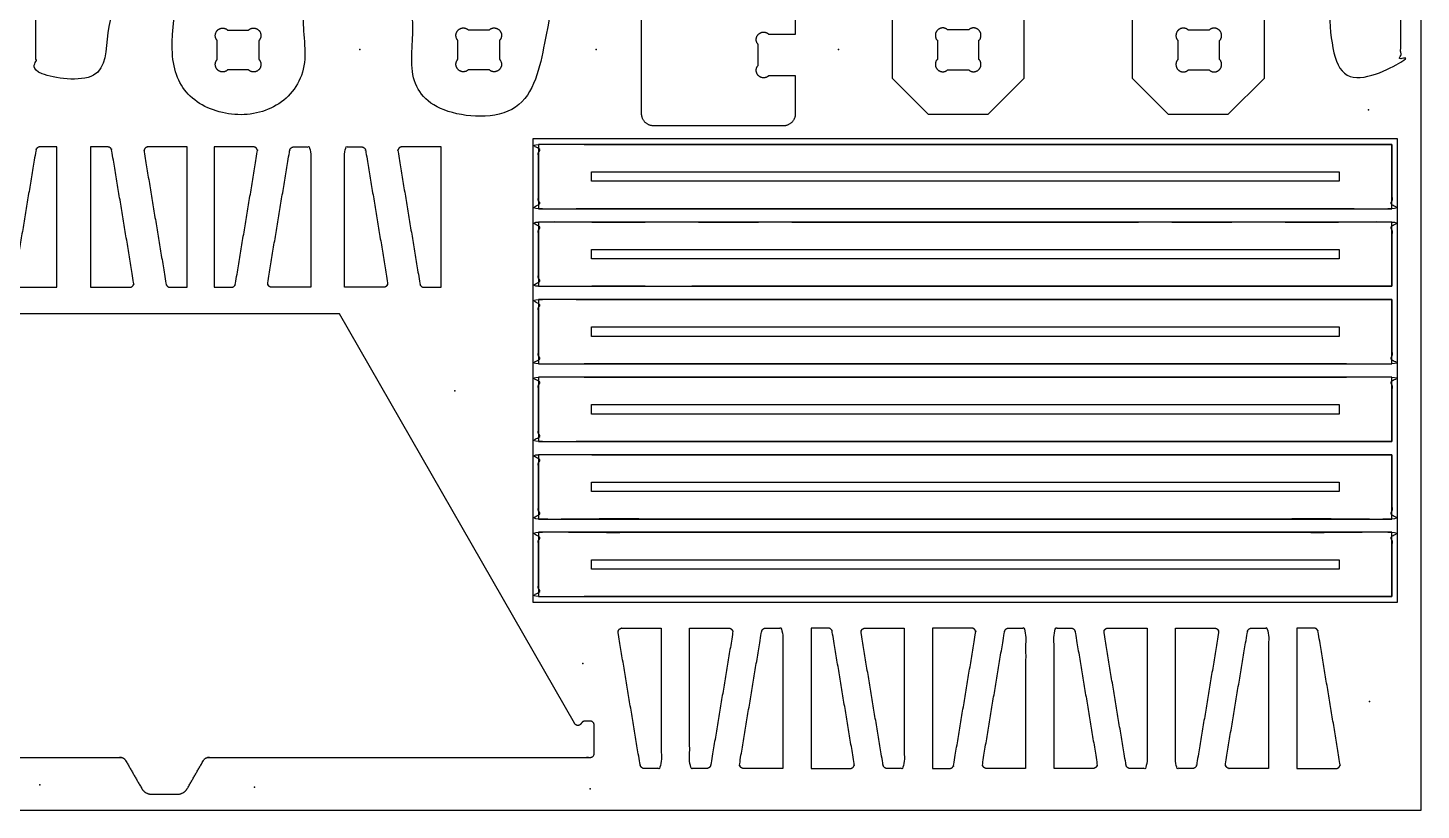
# Model space of a CAD drawing. Header units: millimetres. Extents: x 0 to 2438, y 0 to 1220.
# Drawn here: x 1701 to 2438, y 0 to 413 of the extents above; entities that cross this region are included whole.
import ezdxf

# ---------------------------------------------------------------- set-up
doc = ezdxf.new("R2010")
doc.units = ezdxf.units.MM
doc.header["$MEASUREMENT"] = 0
for name, color, linetype, true_color in [('Board Fixings', 6, 'Continuous', 0xff00ff), ('Pockets 5mm', 4, 'Continuous', 0x00ffff), ('Profile - inside', 30, 'Continuous', 0xff7f00), ('Profile - outside', 18, 'Continuous', 0x000000), ('Stock Perimeter', 1, 'Continuous', 0xff0007)]:
    doc.layers.add(name, color=color, linetype=linetype, true_color=true_color)

msp = doc.modelspace()

# ---------------------------------------------------------------- linework, layer by layer
at = {"layer": 'Board Fixings'}
for p in [(1876.85, 402.05), (2001.85, 402.05), (2129.85, 402.05), (2410.1, 370.16), (1927.03, 221.7), (1994.66, 77.45), (2410.71, 57.46), (1707.58, 13.42), (1821.11, 12.22), (1998.62, 11.22)]:
    msp.add_point(p, dxfattribs=at)
at = {"layer": 'Pockets 5mm'}
for p, q in [((2425.58, 354.88), (1968.32, 354.88)), ((1968.32, 354.88), (1968.32, 109.88)), ((2425.58, 109.88), (2425.58, 354.88)), ((1999.24, 332.38), (1999.24, 337.38)), ((1999.24, 337.38), (2394.64, 337.38)), ((2394.64, 332.38), (1999.24, 332.38)), ((2394.64, 337.38), (2394.64, 332.38)), ((1999.24, 291.38), (1999.24, 296.38)), ((1999.24, 296.38), (2394.64, 296.38)), ((2394.64, 296.38), (2394.64, 291.38)), ((2394.64, 291.38), (1999.24, 291.38)), ((1999.24, 250.38), (1999.24, 255.38)), ((1999.24, 255.38), (2394.64, 255.38)), ((2394.64, 255.38), (2394.64, 250.38)), ((2394.64, 250.38), (1999.24, 250.38)), ((1999.24, 209.38), (1999.24, 214.38)), ((1999.24, 214.38), (2394.64, 214.38)), ((2394.64, 214.38), (2394.64, 209.38)), ((2394.64, 209.38), (1999.24, 209.38)), ((1999.24, 168.38), (1999.24, 173.38)), ((1999.24, 173.38), (2394.64, 173.38)), ((2394.64, 173.38), (2394.64, 168.38)), ((2394.64, 168.38), (1999.24, 168.38)), ((1999.24, 127.38), (1999.24, 132.38)), ((1999.24, 132.38), (2394.64, 132.38)), ((2394.64, 127.38), (1999.24, 127.38)), ((2394.64, 132.38), (2394.64, 127.38)), ((1968.32, 109.88), (2425.58, 109.88))]:
    msp.add_line(p, q, dxfattribs=at)
at = {"layer": 'Profile - inside'}
for p, q in [((1801.45, 396.74), (1801.45, 406.83)), ((1806.9, 412.29), (1817.99, 412.29)), ((1823.45, 406.83), (1823.45, 396.74)), ((1928.68, 396.83), (1928.68, 406.93)), ((1934.14, 412.38), (1945.23, 412.38)), ((1950.68, 406.93), (1950.68, 396.83)), ((2182.19, 406.93), (2182.19, 396.83)), ((2198.74, 412.38), (2187.65, 412.38)), ((2204.19, 396.83), (2204.19, 406.93)), ((2309.42, 406.83), (2309.42, 396.74)), ((2325.97, 412.29), (2314.88, 412.29)), ((2331.42, 396.74), (2331.42, 406.83)), ((1817.99, 391.29), (1806.9, 391.29)), ((1945.23, 391.38), (1934.14, 391.38)), ((2187.65, 391.38), (2198.74, 391.38)), ((2314.88, 391.29), (2325.97, 391.29))]:
    msp.add_line(p, q, dxfattribs=at)
for points, weights, knots in [([(1801.45, 406.83), (1801.16, 407.03), (1800.9, 407.47), (1798.94, 410.87), (1802.34, 412.84), (1804.95, 414.34), (1806.9, 412.29)], [1.00121293647, 1.03761116735, 1.09354591673, 0.773253733263, 1.09354591673, 0.83012511977, 0.999999999999], [321.695706, 321.695706, 321.695706, 321.92928, 321.92928, 323.257421, 323.257421, 324.35103, 324.35103, 324.35103]), ([(1817.99, 412.29), (1819.95, 414.34), (1822.56, 412.84), (1825.96, 410.87), (1823.99, 407.47), (1823.74, 407.03), (1823.45, 406.83)], [0.999999999999, 0.83012511977, 1.09354591673, 0.773253733263, 1.09354591673, 1.03761116735, 1.00121293647], [335.440352, 335.440352, 335.440352, 336.533961, 336.533961, 337.862102, 337.862102, 338.095676, 338.095676, 338.095676]), ([(1928.68, 406.93), (1928.39, 407.12), (1928.14, 407.56), (1926.17, 410.97), (1929.58, 412.93), (1932.18, 414.43), (1934.14, 412.38)], [1.00121293647, 1.03761116735, 1.09354591673, 0.773253733263, 1.09354591673, 0.83012511977, 0.999999999999], [321.695706, 321.695706, 321.695706, 321.92928, 321.92928, 323.257421, 323.257421, 324.35103, 324.35103, 324.35103]), ([(1945.23, 412.38), (1947.18, 414.43), (1949.79, 412.93), (1953.19, 410.97), (1951.23, 407.56), (1950.97, 407.12), (1950.68, 406.93)], [0.999999999999, 0.83012511977, 1.09354591673, 0.773253733263, 1.09354591673, 1.03761116735, 1.00121293647], [335.440352, 335.440352, 335.440352, 336.533961, 336.533961, 337.862102, 337.862102, 338.095676, 338.095676, 338.095676]), ([(2187.65, 412.38), (2185.69, 414.43), (2183.09, 412.93), (2179.68, 410.97), (2181.65, 407.56), (2181.9, 407.12), (2182.19, 406.93)], [0.999999999999, 0.83012511977, 1.09354591673, 0.773253733263, 1.09354591673, 1.03761116735, 1.00121293647], [335.440352, 335.440352, 335.440352, 336.533961, 336.533961, 337.862102, 337.862102, 338.095676, 338.095676, 338.095676]), ([(2204.19, 406.93), (2204.48, 407.12), (2204.74, 407.56), (2206.7, 410.97), (2203.3, 412.93), (2200.69, 414.43), (2198.74, 412.38)], [1.00121293647, 1.03761116735, 1.09354591673, 0.773253733263, 1.09354591673, 0.83012511977, 0.999999999999], [321.695706, 321.695706, 321.695706, 321.92928, 321.92928, 323.257421, 323.257421, 324.35103, 324.35103, 324.35103]), ([(2314.88, 412.29), (2312.93, 414.34), (2310.32, 412.84), (2306.92, 410.87), (2308.88, 407.47), (2309.13, 407.03), (2309.42, 406.83)], [0.999999999999, 0.83012511977, 1.09354591673, 0.773253733263, 1.09354591673, 1.03761116735, 1.00121293647], [335.440352, 335.440352, 335.440352, 336.533961, 336.533961, 337.862102, 337.862102, 338.095676, 338.095676, 338.095676]), ([(2331.42, 406.83), (2331.71, 407.03), (2331.97, 407.47), (2333.93, 410.87), (2330.53, 412.84), (2327.92, 414.34), (2325.97, 412.29)], [1.00121293647, 1.03761116735, 1.09354591673, 0.773253733263, 1.09354591673, 0.83012511977, 0.999999999999], [321.695706, 321.695706, 321.695706, 321.92928, 321.92928, 323.257421, 323.257421, 324.35103, 324.35103, 324.35103]), ([(1806.9, 391.29), (1804.95, 389.23), (1802.34, 390.74), (1798.94, 392.7), (1800.9, 396.1), (1801.16, 396.55), (1801.45, 396.74)], [1, 0.830125119771, 1.09354591674, 0.773253733264, 1.09354591674, 1.03761116735, 1.00121293647], [361.939567, 361.939567, 361.939567, 363.033176, 363.033176, 364.361317, 364.361317, 364.594891, 364.594891, 364.594891]), ([(1823.45, 396.74), (1823.74, 396.55), (1823.99, 396.1), (1825.96, 392.7), (1822.56, 390.74), (1819.95, 389.23), (1817.99, 391.29)], [1.00121293647, 1.03761116735, 1.09354591674, 0.773253733264, 1.09354591674, 0.830127826698, 0.999996508757], [348.195054, 348.195054, 348.195054, 348.428628, 348.428628, 349.756776, 349.756776, 350.850377, 350.850377, 350.850377]), ([(1934.14, 391.38), (1932.18, 389.32), (1929.58, 390.83), (1926.17, 392.79), (1928.14, 396.2), (1928.39, 396.64), (1928.68, 396.83)], [1, 0.830125119771, 1.09354591674, 0.773253733264, 1.09354591674, 1.03761116735, 1.00121293647], [361.939567, 361.939567, 361.939567, 363.033176, 363.033176, 364.361317, 364.361317, 364.594891, 364.594891, 364.594891]), ([(1950.68, 396.83), (1950.97, 396.64), (1951.23, 396.2), (1953.19, 392.79), (1949.79, 390.83), (1947.18, 389.32), (1945.23, 391.38)], [1.00121293647, 1.03761116735, 1.09354591674, 0.773253733264, 1.09354591674, 0.830127826698, 0.999996508757], [348.195054, 348.195054, 348.195054, 348.428628, 348.428628, 349.756776, 349.756776, 350.850377, 350.850377, 350.850377]), ([(2182.19, 396.83), (2181.9, 396.64), (2181.65, 396.2), (2179.68, 392.79), (2183.09, 390.83), (2185.69, 389.32), (2187.65, 391.38)], [1.00121293647, 1.03761116735, 1.09354591674, 0.773253733264, 1.09354591674, 0.830127826698, 0.999996508757], [348.195054, 348.195054, 348.195054, 348.428628, 348.428628, 349.756776, 349.756776, 350.850377, 350.850377, 350.850377]), ([(2198.74, 391.38), (2200.69, 389.32), (2203.3, 390.83), (2206.7, 392.79), (2204.74, 396.2), (2204.48, 396.64), (2204.19, 396.83)], [1, 0.830125119771, 1.09354591674, 0.773253733264, 1.09354591674, 1.03761116735, 1.00121293647], [361.939567, 361.939567, 361.939567, 363.033176, 363.033176, 364.361317, 364.361317, 364.594891, 364.594891, 364.594891]), ([(2309.42, 396.74), (2309.13, 396.55), (2308.88, 396.1), (2306.92, 392.7), (2310.32, 390.74), (2312.93, 389.23), (2314.88, 391.29)], [1.00121293647, 1.03761116735, 1.09354591674, 0.773253733264, 1.09354591674, 0.830127826698, 0.999996508757], [348.195054, 348.195054, 348.195054, 348.428628, 348.428628, 349.756776, 349.756776, 350.850377, 350.850377, 350.850377]), ([(2325.97, 391.29), (2327.92, 389.23), (2330.53, 390.74), (2333.93, 392.7), (2331.97, 396.1), (2331.71, 396.55), (2331.42, 396.74)], [1, 0.830125119771, 1.09354591674, 0.773253733264, 1.09354591674, 1.03761116735, 1.00121293647], [361.939567, 361.939567, 361.939567, 363.033176, 363.033176, 364.361317, 364.361317, 364.594891, 364.594891, 364.594891])]:
    msp.add_rational_spline(points, weights, degree=2, knots=knots, dxfattribs=at)
at = {"layer": 'Profile - outside'}
for p, q in [((2025.63, 1205.55), (2025.63, 368.03)), ((2107.22, 410.18), (2107.21, 1163.41)), ((2158.25, 426.53), (2158.25, 386.93)), ((2228.1, 386.93), (2228.1, 426.53)), ((2285.25, 426.53), (2285.25, 386.93)), ((2355.1, 386.93), (2355.1, 426.53)), ((2092.94, 410.18), (2107.22, 410.18)), ((2087.49, 393.7), (2087.49, 404.73)), ((2107.25, 388.18), (2092.94, 388.18)), ((2107.25, 368.03), (2107.25, 388.18)), ((2158.25, 386.93), (2177.3, 367.88)), ((2209.05, 367.88), (2228.1, 386.93)), ((2285.25, 386.93), (2304.3, 367.88)), ((2336.05, 367.88), (2355.1, 386.93)), ((2031.98, 361.88), (2100.88, 361.87)), ((2177.3, 367.88), (2209.05, 367.88)), ((2304.3, 367.88), (2336.05, 367.88)), ((1716.65, 276.36), (1716.65, 350.56)), ((1734.46, 350.56), (1734.46, 276.36)), ((1785.51, 276.36), (1785.51, 350.56)), ((1799.85, 350.56), (1799.85, 276.36)), ((1919.75, 276.36), (1919.75, 350.56)), ((2422.58, 351.88), (1971.32, 351.88)), ((1971.32, 351.88), (1971.32, 317.88)), ((2422.58, 317.88), (2422.58, 351.88)), ((1971.32, 317.88), (2422.58, 317.88)), ((2422.58, 310.88), (1971.32, 310.88)), ((1971.32, 310.88), (1971.32, 276.88)), ((2422.58, 276.88), (2422.58, 310.88)), ((1971.32, 276.88), (2422.58, 276.88)), ((2422.58, 269.88), (1971.32, 269.88)), ((1971.32, 269.88), (1971.32, 235.88)), ((2422.58, 235.88), (2422.58, 269.88)), ((1866.04, 262.31), (1680.75, 262.31)), ((1990.35, 45.9), (1866.04, 262.31)), ((1971.32, 235.88), (2422.58, 235.88)), ((2422.58, 228.88), (1971.32, 228.88)), ((1971.32, 228.88), (1971.32, 194.88)), ((2422.58, 194.88), (2422.58, 228.88)), ((1971.32, 194.88), (2422.58, 194.88)), ((2422.58, 187.88), (1971.32, 187.88)), ((1971.32, 187.88), (1971.32, 153.88)), ((2422.58, 153.88), (2422.58, 187.88)), ((1971.32, 153.88), (2422.58, 153.88)), ((2422.58, 146.88), (1971.32, 146.88)), ((1971.32, 146.88), (1971.32, 112.88)), ((2422.58, 112.88), (2422.58, 146.88)), ((1971.32, 112.88), (2422.58, 112.88)), ((2115.42, 96.22), (2115.42, 22.02)), ((2179.65, 96.22), (2179.65, 22.02)), ((2372.33, 96.22), (2372.33, 22.02))]:
    msp.add_line(p, q, dxfattribs=at)
for points, weights, knots in [([(1711.81, 1185.24), (1705.46, 1185.24), (1705.46, 1178.89), (1705.49, 786.86), (1705.52, 394.84), (1705.52, 388.49), (1711.87, 388.49), (1724.57, 388.49), (1737.27, 388.49), (1743.62, 388.5), (1743.62, 394.85), (1743.62, 410.67), (1743.62, 426.5), (1742.62, 427.51), (1742.62, 428.93), (1742.62, 432.36), (1746.05, 432.36), (1747.47, 432.36), (1748.47, 431.35), (1760.62, 431.36), (1772.77, 431.36), (1773.78, 432.36), (1775.2, 432.36), (1778.62, 432.36), (1778.63, 428.93), (1778.63, 427.51), (1777.62, 426.51), (1777.62, 406.71), (1777.62, 386.91), (1787.15, 377.38), (1796.68, 367.86), (1812.55, 367.86), (1828.43, 367.86), (1837.95, 377.39), (1847.47, 386.91), (1847.47, 406.71), (1847.47, 426.51), (1846.47, 427.52), (1846.47, 428.94), (1846.47, 432.37), (1849.9, 432.37), (1851.32, 432.37), (1852.32, 431.36), (1854.66, 431.36), (1857, 431.36), (1876.05, 431.36), (1895.1, 431.37), (1897.43, 431.37), (1899.77, 431.37), (1900.78, 432.37), (1902.2, 432.37), (1905.62, 432.37), (1905.63, 428.94), (1905.63, 427.52), (1904.62, 426.52), (1904.62, 406.72), (1904.62, 386.92), (1914.15, 377.39), (1923.68, 367.87), (1939.55, 367.87), (1955.43, 367.87), (1964.95, 377.4), (1974.47, 386.92), (1974.47, 406.72), (1974.47, 426.52), (1973.47, 427.53), (1973.47, 428.95), (1973.47, 432.38), (1976.9, 432.38), (1978.32, 432.38), (1979.32, 431.37), (1995.87, 431.37), (2012.42, 431.38), (2018.42, 431.38), (2018.42, 437.38), (2018.39, 786.89), (2018.36, 1136.4), (2018.36, 1142.4), (2012.36, 1142.4), (1984.24, 1142.4), (1956.11, 1142.4), (1955.11, 1141.39), (1953.69, 1141.39), (1950.26, 1141.39), (1950.26, 1144.82), (1950.26, 1146.24), (1951.26, 1147.25), (1951.26, 1167.05), (1951.26, 1186.85), (1941.73, 1196.37), (1932.21, 1205.9), (1916.33, 1205.9), (1900.46, 1205.89), (1890.93, 1196.37), (1881.41, 1186.84), (1881.41, 1167.04), (1881.41, 1147.24), (1882.42, 1146.24), (1882.42, 1144.82), (1882.42, 1141.39), (1878.99, 1141.39), (1877.57, 1141.39), (1876.56, 1142.39), (1864.41, 1142.39), (1852.26, 1142.39), (1851.26, 1141.39), (1849.84, 1141.39), (1846.41, 1141.39), (1846.41, 1144.81), (1846.41, 1146.24), (1847.41, 1147.24), (1847.41, 1167.04), (1847.41, 1186.84), (1837.88, 1196.36), (1828.36, 1205.89), (1812.48, 1205.89), (1796.61, 1205.89), (1787.08, 1196.36), (1777.56, 1186.83), (1777.56, 1167.03), (1777.56, 1147.23), (1778.57, 1146.23), (1778.57, 1144.81), (1778.57, 1141.38), (1775.14, 1141.38), (1773.72, 1141.38), (1772.71, 1142.38), (1760.56, 1142.38), (1748.41, 1142.38), (1747.41, 1141.38), (1745.99, 1141.38), (1742.56, 1141.38), (1742.56, 1144.81), (1742.56, 1146.23), (1743.56, 1147.23), (1743.56, 1163.06), (1743.56, 1178.89), (1743.56, 1185.24), (1737.21, 1185.24), (1724.51, 1185.24), (1711.81, 1185.24)], [0.999999720673, 0.707107159265, 0.999999999997, 0.999999999997, 0.999999999997, 0.707107327853, 0.999999860335, 0.999999860335, 0.999999860335, 0.707107298927, 0.999999581009, 0.999999581009, 0.999999581009, 0.999999631459, 1.17157238438, 0.828426777643, 1.17157238438, 0.999999615893, 0.999999581009, 0.999999581009, 0.999999581009, 0.999999951192, 1.17157238437, 0.828426777642, 1.17157238437, 0.999999721794, 0.999999581009, 0.999999581009, 0.999999581009, 0.999999581009, 0.999999581009, 0.999999581009, 0.999999581009, 0.999999581009, 0.999999581009, 0.999999581009, 0.999999581009, 0.999999590552, 1.17157238437, 0.828426777642, 1.17157238437, 0.999999697705, 0.999999581009, 0.999999581009, 0.999999581009, 0.999999581009, 0.999999581009, 0.999999581009, 0.999999581009, 0.999999668843, 1.17157238437, 0.828426777642, 1.17157238437, 0.999999721795, 0.999999581009, 0.999999581009, 0.999999581009, 0.999999581009, 0.999999581009, 0.999999581009, 0.999999581009, 0.999999581009, 0.999999581009, 0.999999581009, 0.999999581009, 0.999999713271, 1.17157238437, 0.828426777642, 1.17157238437, 1.00000171796, 0.999999581035, 0.999999581035, 0.999999581035, 0.70710673335, 0.999999581035, 0.999999581035, 0.999999581035, 0.70710673335, 0.999999581035, 0.999999581035, 0.999999581035, 1.00000171796, 1.17157238437, 0.828426777642, 1.17157238437, 0.999999672365, 0.999999581009, 0.999999581009, 0.999999581009, 0.999999581009, 0.999999581009, 0.999999581009, 0.999999581009, 0.999999581009, 0.999999581009, 0.999999581009, 0.999999581009, 0.999999680888, 1.17157238437, 0.828426777642, 1.17157238437, 0.999999668843, 0.999999581009, 0.999999581009, 0.999999581009, 0.999999697704, 1.17157238437, 0.828426777642, 1.17157238437, 0.999999590552, 0.999999581009, 0.999999581009, 0.999999581009, 0.999999581009, 0.999999581009, 0.999999581009, 0.999999581009, 0.999999581009, 0.999999581009, 0.999999581009, 0.999999581009, 0.999999762699, 1.17157238437, 0.828426777642, 1.17157238437, 0.99999995119, 0.999999581009, 0.999999581009, 0.999999581009, 0.999999615893, 1.17157238438, 0.828426777643, 1.17157238438, 0.999999590552, 0.999999581009, 0.999999581009, 0.999999581009, 0.707107130339, 0.999999720671, 0.999999720671, 0.999999720671], [5041.67467, 5041.67467, 5041.67467, 5042.067369, 5042.067369, 5826.111916, 5826.111916, 5826.504615, 5826.504615, 5827.504615, 5827.504615, 5827.897315, 5827.897315, 5829.143738, 5829.143738, 5829.249766, 5829.249766, 5829.461824, 5829.461824, 5829.567853, 5829.567853, 5853.869176, 5853.869176, 5853.975205, 5853.975205, 5854.187263, 5854.187263, 5854.293291, 5854.293291, 5855.852373, 5855.852373, 5856.913033, 5856.913033, 5858.163033, 5858.163033, 5859.223694, 5859.223694, 5860.782775, 5860.782775, 5860.888804, 5860.888804, 5861.100861, 5861.100861, 5861.20689, 5861.20689, 5861.390971, 5861.390971, 5862.890972, 5862.890972, 5863.075053, 5863.075053, 5863.181082, 5863.181082, 5863.393139, 5863.393139, 5863.499168, 5863.499168, 5865.058249, 5865.058249, 5866.11891, 5866.11891, 5867.36891, 5867.36891, 5868.42957, 5868.42957, 5869.988651, 5869.988651, 5870.09468, 5870.09468, 5870.306739, 5870.306739, 5870.412767, 5870.412767, 5903.513377, 5903.513377, 5912.938151, 5912.938151, 6611.965789, 6611.965789, 6621.390563, 6621.390563, 6677.641167, 6677.641167, 6677.747195, 6677.747195, 6677.959253, 6677.959253, 6678.065282, 6678.065282, 6679.624363, 6679.624363, 6680.685024, 6680.685024, 6681.935024, 6681.935024, 6682.995684, 6682.995684, 6684.554766, 6684.554766, 6684.660794, 6684.660794, 6684.872852, 6684.872852, 6684.978881, 6684.978881, 6709.280204, 6709.280204, 6709.386233, 6709.386233, 6709.598291, 6709.598291, 6709.704319, 6709.704319, 6711.263401, 6711.263401, 6712.324061, 6712.324061, 6713.574061, 6713.574061, 6714.634722, 6714.634722, 6716.193803, 6716.193803, 6716.299832, 6716.299832, 6716.511889, 6716.511889, 6716.617918, 6716.617918, 6740.919242, 6740.919242, 6741.02527, 6741.02527, 6741.237328, 6741.237328, 6741.343357, 6741.343357, 6742.58978, 6742.58978, 6742.982479, 6742.982479, 6743.982479, 6743.982479, 6743.982479]), ([(2389.1, 426.53), (2389.1, 410.7), (2389.1, 394.87), (2389.1, 388.52), (2395.45, 388.52), (2408.15, 388.52), (2420.85, 388.52), (2427.2, 388.52), (2427.2, 394.87), (2427.2, 786.89), (2427.2, 1178.92), (2427.2, 1185.27), (2420.85, 1185.27)], [0.999999581009, 0.999999581009, 0.999999581009, 0.707107298927, 0.999999860335, 0.999999860335, 0.999999860335, 0.707107327853, 0.999999999997, 0.999999999997, 0.999999999997, 0.707107159265, 0.999999720673], [-5829.143738, -5829.143738, -5829.143738, -5827.897315, -5827.897315, -5827.504615, -5827.504615, -5826.504615, -5826.504615, -5826.111916, -5826.111916, -5042.067369, -5042.067369, -5041.67467, -5041.67467, -5041.67467]), ([(2087.49, 404.73), (2085.43, 406.69), (2086.94, 409.3), (2088.9, 412.7), (2092.31, 410.73), (2092.75, 410.48), (2092.94, 410.18)], [0.91480932055, 0.75881710816, 0.99998473413, 0.707095986586, 0.99998473413, 0.948273351507, 0.914821930405], [-6860.125476, -6860.125476, -6860.125476, -6859.032221, -6859.032221, -6857.70456, -6857.70456, -6857.470152, -6857.470152, -6857.470152]), ([(2092.94, 388.18), (2092.75, 387.88), (2092.31, 387.62), (2088.9, 385.65), (2086.94, 389.06), (2085.43, 391.67), (2087.49, 393.7)], [0.914807874518, 0.948258785857, 0.999969387186, 0.707085134658, 0.999969387186, 0.758805462458, 0.914795280808], [-5146.351338, -5146.351338, -5146.351338, -5146.11693, -5146.11693, -5144.789269, -5144.789269, -5143.696014, -5143.696014, -5143.696014]), ([(1716.65, 350.56), (1712.15, 350.56), (1707.64, 350.56), (1705.8, 350.56), (1705.5, 348.75), (1699.68, 313.82), (1693.86, 278.9), (1693.69, 277.9), (1694.34, 277.13), (1694.99, 276.36), (1696, 276.36), (1706.33, 276.36), (1716.65, 276.36)], [1, 1, 1, 0.763019982473, 1, 1, 1, 0.907296760162, 1, 0.907296802281, 1, 1, 1], [185.650443, 185.650443, 185.650443, 194.660813, 194.660813, 199.123744, 199.123744, 269.937231, 269.937231, 272.693044, 272.693044, 275.448856, 275.448856, 296.100893, 296.100893, 296.100893]), ([(1734.46, 276.36), (1744.79, 276.36), (1755.11, 276.36), (1756.12, 276.36), (1756.77, 277.13), (1757.42, 277.9), (1757.26, 278.9), (1751.44, 313.82), (1745.62, 348.75), (1745.31, 350.56), (1743.47, 350.56), (1738.96, 350.56), (1734.46, 350.56)], [1, 1, 1, 0.907296802281, 1, 0.907296760162, 1, 1, 1, 0.763019982473, 1, 1, 1], [-296.100893, -296.100893, -296.100893, -275.448856, -275.448856, -272.693044, -272.693044, -269.937231, -269.937231, -199.123744, -199.123744, -194.660813, -194.660813, -185.650443, -185.650443, -185.650443]), ([(1785.51, 350.56), (1775.18, 350.56), (1764.85, 350.56), (1763.85, 350.56), (1763.19, 349.79), (1762.54, 349.03), (1762.71, 348.03), (1768.53, 313.11), (1774.35, 278.18), (1774.65, 276.36), (1776.5, 276.36), (1781, 276.36), (1785.51, 276.36)], [1, 1, 1, 0.907296802281, 1, 0.907296760162, 1, 1, 1, 0.763019982473, 1, 1, 1], [-296.100893, -296.100893, -296.100893, -275.448856, -275.448856, -272.693044, -272.693044, -269.937231, -269.937231, -199.123744, -199.123744, -194.660813, -194.660813, -185.650443, -185.650443, -185.650443]), ([(1799.85, 276.36), (1804.36, 276.36), (1808.86, 276.36), (1810.71, 276.36), (1811.01, 278.18), (1816.83, 313.11), (1822.65, 348.03), (1822.82, 349.03), (1822.17, 349.79), (1821.51, 350.56), (1820.51, 350.56), (1810.18, 350.56), (1799.85, 350.56)], [1, 1, 1, 0.763019982473, 1, 1, 1, 0.907296760162, 1, 0.907296802281, 1, 1, 1], [185.650443, 185.650443, 185.650443, 194.660813, 194.660813, 199.123744, 199.123744, 269.937231, 269.937231, 272.693044, 272.693044, 275.448856, 275.448856, 296.100893, 296.100893, 296.100893]), ([(1850.9, 276.36), (1850.9, 313.46), (1850.9, 350.56), (1846.4, 350.56), (1841.89, 350.56), (1840.05, 350.56), (1839.74, 348.75), (1833.92, 313.82), (1828.1, 278.9), (1827.94, 277.9), (1828.59, 277.13), (1829.24, 276.36), (1830.25, 276.36), (1840.57, 276.36), (1850.9, 276.36)], [1, 1, 1, 1, 1, 0.763019982473, 1, 1, 1, 0.907296760162, 1, 0.907296802281, 1, 1, 1], [111.45045, 111.45045, 111.45045, 185.650443, 185.650443, 194.660813, 194.660813, 199.123744, 199.123744, 269.937231, 269.937231, 272.693044, 272.693044, 275.448856, 275.448856, 296.100893, 296.100893, 296.100893]), ([(1868.71, 276.36), (1879.03, 276.36), (1889.36, 276.36), (1890.37, 276.36), (1891.02, 277.13), (1891.67, 277.9), (1891.5, 278.9), (1885.68, 313.82), (1879.86, 348.75), (1879.56, 350.56), (1877.72, 350.56), (1873.21, 350.56), (1868.71, 350.56), (1868.71, 313.46), (1868.71, 276.36)], [1, 1, 1, 0.907296802281, 1, 0.907296760162, 1, 1, 1, 0.763019982473, 1, 1, 1, 1, 1], [-296.100893, -296.100893, -296.100893, -275.448856, -275.448856, -272.693044, -272.693044, -269.937231, -269.937231, -199.123744, -199.123744, -194.660813, -194.660813, -185.650443, -185.650443, -111.45045, -111.45045, -111.45045]), ([(1919.75, 350.56), (1909.43, 350.56), (1899.1, 350.56), (1898.09, 350.56), (1897.44, 349.79), (1896.79, 349.03), (1896.96, 348.03), (1902.78, 313.11), (1908.6, 278.18), (1908.9, 276.36), (1910.74, 276.36), (1915.25, 276.36), (1919.75, 276.36)], [1, 1, 1, 0.907296802281, 1, 0.907296760162, 1, 1, 1, 0.763019982473, 1, 1, 1], [-296.100893, -296.100893, -296.100893, -275.448856, -275.448856, -272.693044, -272.693044, -269.937231, -269.937231, -199.123744, -199.123744, -194.660813, -194.660813, -185.650443, -185.650443, -185.650443]), ([(2036.2, 96.22), (2025.87, 96.22), (2015.54, 96.22), (2014.54, 96.22), (2013.88, 95.45), (2013.23, 94.68), (2013.4, 93.69), (2019.22, 58.77), (2025.04, 23.84), (2025.34, 22.02), (2027.19, 22.02), (2031.69, 22.02), (2036.2, 22.02), (2036.2, 59.12), (2036.2, 96.22)], [1, 1, 1, 0.907296802281, 1, 0.907296760162, 1, 1, 1, 0.763019982473, 1, 1, 1, 1, 1], [-296.100893, -296.100893, -296.100893, -275.448856, -275.448856, -272.693044, -272.693044, -269.937231, -269.937231, -199.123744, -199.123744, -194.660813, -194.660813, -185.650443, -185.650443, -111.45045, -111.45045, -111.45045]), ([(2051.2, 96.22), (2051.2, 59.12), (2051.2, 22.02), (2055.71, 22.02), (2060.21, 22.02), (2062.05, 22.02), (2062.36, 23.84), (2068.18, 58.77), (2074, 93.69), (2074.16, 94.68), (2073.51, 95.45), (2072.86, 96.22), (2071.85, 96.22), (2061.53, 96.22), (2051.2, 96.22)], [1, 1, 1, 1, 1, 0.763019982473, 1, 1, 1, 0.907296760162, 1, 0.907296802281, 1, 1, 1], [111.45045, 111.45045, 111.45045, 185.650443, 185.650443, 194.660813, 194.660813, 199.123744, 199.123744, 269.937231, 269.937231, 272.693044, 272.693044, 275.448856, 275.448856, 296.100893, 296.100893, 296.100893]), ([(2100.42, 22.02), (2100.42, 59.12), (2100.42, 96.22), (2095.92, 96.22), (2091.41, 96.22), (2089.57, 96.22), (2089.27, 94.41), (2083.45, 59.48), (2077.63, 24.56), (2077.46, 23.56), (2078.11, 22.79), (2078.76, 22.02), (2079.77, 22.02), (2090.1, 22.02), (2100.42, 22.02)], [1, 1, 1, 1, 1, 0.763019982473, 1, 1, 1, 0.907296760162, 1, 0.907296802281, 1, 1, 1], [111.45045, 111.45045, 111.45045, 185.650443, 185.650443, 194.660813, 194.660813, 199.123744, 199.123744, 269.937231, 269.937231, 272.693044, 272.693044, 275.448856, 275.448856, 296.100893, 296.100893, 296.100893]), ([(2115.42, 22.02), (2125.75, 22.02), (2136.08, 22.02), (2137.09, 22.02), (2137.74, 22.79), (2138.39, 23.56), (2138.22, 24.56), (2132.4, 59.48), (2126.58, 94.41), (2126.28, 96.22), (2124.44, 96.22), (2119.93, 96.22), (2115.42, 96.22)], [1, 1, 1, 0.907296802281, 1, 0.907296760162, 1, 1, 1, 0.763019982473, 1, 1, 1], [-296.100893, -296.100893, -296.100893, -275.448856, -275.448856, -272.693044, -272.693044, -269.937231, -269.937231, -199.123744, -199.123744, -194.660813, -194.660813, -185.650443, -185.650443, -185.650443]), ([(2164.65, 96.22), (2154.32, 96.22), (2144, 96.22), (2142.99, 96.22), (2142.34, 95.45), (2141.69, 94.68), (2141.85, 93.69), (2147.67, 58.77), (2153.49, 23.84), (2153.8, 22.02), (2155.64, 22.02), (2160.14, 22.02), (2164.65, 22.02), (2164.65, 59.12), (2164.65, 96.22)], [1, 1, 1, 0.907296802281, 1, 0.907296760162, 1, 1, 1, 0.763019982473, 1, 1, 1, 1, 1], [-296.100893, -296.100893, -296.100893, -275.448856, -275.448856, -272.693044, -272.693044, -269.937231, -269.937231, -199.123744, -199.123744, -194.660813, -194.660813, -185.650443, -185.650443, -111.45045, -111.45045, -111.45045]), ([(2179.65, 22.02), (2184.16, 22.02), (2188.66, 22.02), (2190.51, 22.02), (2190.81, 23.84), (2196.63, 58.77), (2202.45, 93.69), (2202.62, 94.68), (2201.97, 95.45), (2201.31, 96.22), (2200.31, 96.22), (2189.98, 96.22), (2179.65, 96.22)], [1, 1, 1, 0.763019982473, 1, 1, 1, 0.907296760162, 1, 0.907296802281, 1, 1, 1], [185.650443, 185.650443, 185.650443, 194.660813, 194.660813, 199.123744, 199.123744, 269.937231, 269.937231, 272.693044, 272.693044, 275.448856, 275.448856, 296.100893, 296.100893, 296.100893]), ([(2228.88, 22.02), (2228.88, 59.12), (2228.88, 96.22), (2224.37, 96.22), (2219.87, 96.22), (2218.03, 96.22), (2217.72, 94.41), (2211.9, 59.48), (2206.08, 24.56), (2205.92, 23.56), (2206.57, 22.79), (2207.22, 22.02), (2208.23, 22.02), (2218.55, 22.02), (2228.88, 22.02)], [1, 1, 1, 1, 1, 0.763019982473, 1, 1, 1, 0.907296760162, 1, 0.907296802281, 1, 1, 1], [111.45045, 111.45045, 111.45045, 185.650443, 185.650443, 194.660813, 194.660813, 199.123744, 199.123744, 269.937231, 269.937231, 272.693044, 272.693044, 275.448856, 275.448856, 296.100893, 296.100893, 296.100893]), ([(2243.88, 22.02), (2254.2, 22.02), (2264.53, 22.02), (2265.54, 22.02), (2266.19, 22.79), (2266.84, 23.56), (2266.68, 24.56), (2260.85, 59.48), (2255.03, 94.41), (2254.73, 96.22), (2252.89, 96.22), (2248.38, 96.22), (2243.88, 96.22), (2243.88, 59.12), (2243.88, 22.02)], [1, 1, 1, 0.907296802281, 1, 0.907296760162, 1, 1, 1, 0.763019982473, 1, 1, 1, 1, 1], [-296.100893, -296.100893, -296.100893, -275.448856, -275.448856, -272.693044, -272.693044, -269.937231, -269.937231, -199.123744, -199.123744, -194.660813, -194.660813, -185.650443, -185.650443, -111.45045, -111.45045, -111.45045]), ([(2293.1, 96.22), (2282.78, 96.22), (2272.45, 96.22), (2271.44, 96.22), (2270.79, 95.45), (2270.14, 94.68), (2270.3, 93.69), (2276.13, 58.77), (2281.95, 23.84), (2282.25, 22.02), (2284.09, 22.02), (2288.6, 22.02), (2293.1, 22.02), (2293.1, 59.12), (2293.1, 96.22)], [1, 1, 1, 0.907296802281, 1, 0.907296760162, 1, 1, 1, 0.763019982473, 1, 1, 1, 1, 1], [-296.100893, -296.100893, -296.100893, -275.448856, -275.448856, -272.693044, -272.693044, -269.937231, -269.937231, -199.123744, -199.123744, -194.660813, -194.660813, -185.650443, -185.650443, -111.45045, -111.45045, -111.45045]), ([(2308.11, 96.22), (2308.11, 59.12), (2308.11, 22.02), (2312.61, 22.02), (2317.12, 22.02), (2318.96, 22.02), (2319.26, 23.84), (2325.08, 58.77), (2330.9, 93.69), (2331.07, 94.68), (2330.42, 95.45), (2329.77, 96.22), (2328.76, 96.22), (2318.43, 96.22), (2308.11, 96.22)], [1, 1, 1, 1, 1, 0.763019982473, 1, 1, 1, 0.907296760162, 1, 0.907296802281, 1, 1, 1], [111.45045, 111.45045, 111.45045, 185.650443, 185.650443, 194.660813, 194.660813, 199.123744, 199.123744, 269.937231, 269.937231, 272.693044, 272.693044, 275.448856, 275.448856, 296.100893, 296.100893, 296.100893]), ([(2357.33, 22.02), (2357.33, 59.12), (2357.33, 96.22), (2352.83, 96.22), (2348.32, 96.22), (2346.48, 96.22), (2346.18, 94.41), (2340.35, 59.48), (2334.53, 24.56), (2334.37, 23.56), (2335.02, 22.79), (2335.67, 22.02), (2336.68, 22.02), (2347.01, 22.02), (2357.33, 22.02)], [1, 1, 1, 1, 1, 0.763019982473, 1, 1, 1, 0.907296760162, 1, 0.907296802281, 1, 1, 1], [111.45045, 111.45045, 111.45045, 185.650443, 185.650443, 194.660813, 194.660813, 199.123744, 199.123744, 269.937231, 269.937231, 272.693044, 272.693044, 275.448856, 275.448856, 296.100893, 296.100893, 296.100893]), ([(2372.33, 22.02), (2382.66, 22.02), (2392.98, 22.02), (2393.99, 22.02), (2394.64, 22.79), (2395.29, 23.56), (2395.13, 24.56), (2389.31, 59.48), (2383.49, 94.41), (2383.18, 96.22), (2381.34, 96.22), (2376.84, 96.22), (2372.33, 96.22)], [1, 1, 1, 0.907296802281, 1, 0.907296760162, 1, 1, 1, 0.763019982473, 1, 1, 1], [-296.100893, -296.100893, -296.100893, -275.448856, -275.448856, -272.693044, -272.693044, -269.937231, -269.937231, -199.123744, -199.123744, -194.660813, -194.660813, -185.650443, -185.650443, -185.650443]), ([(1556.73, 45.9), (1556.19, 44.77), (1554.93, 44.77), (1553.68, 44.77), (1553.14, 45.9), (1552.59, 47.02), (1551.34, 47.02), (1549.86, 47.02), (1548.38, 47.02), (1546.38, 47.02), (1546.38, 45.02), (1546.38, 37.46), (1546.38, 29.89), (1546.38, 27.89), (1548.38, 27.89), (1649.32, 27.9), (1750.26, 27.9), (1752, 27.9), (1752.86, 26.4), (1757.19, 18.9), (1761.52, 11.4), (1763.25, 8.4), (1766.72, 8.4), (1773.54, 8.4), (1780.37, 8.4), (1783.83, 8.4), (1785.56, 11.4), (1789.89, 18.9), (1794.22, 26.39), (1795.09, 27.89), (1796.82, 27.89), (1897.77, 27.89), (1998.71, 27.89), (2000.71, 27.89), (2000.71, 29.89), (2000.71, 37.46), (2000.71, 45.02), (2000.71, 47.02), (1998.71, 47.02), (1997.23, 47.02), (1995.75, 47.02), (1994.5, 47.02), (1993.95, 45.9), (1993.4, 44.77), (1992.15, 44.77), (1990.9, 44.77), (1990.35, 45.9)], [1, 0.847724848596, 1, 0.847724848596, 1, 0.847724848595, 1, 1, 1, 0.707106781187, 1, 1, 1, 0.707106851018, 0.999999860338, 0.999999860338, 0.999999860338, 0.86602763494, 0.999999860338, 0.999999860338, 0.999999860338, 0.866025314711, 0.999999796454, 0.999999796454, 0.999999796454, 0.866025314711, 0.999999860338, 0.999999860338, 0.999999860338, 0.866022930591, 0.999999860338, 0.999999860338, 0.999999860338, 0.70710668243, 0.999999860338, 0.999999860338, 0.999999860338, 0.70710668243, 0.999999860338, 0.999999860338, 0.999999860338, 0.847724802811, 0.999999715117, 0.847724607093, 0.999999715117, 0.847724607093, 0.999999715117], [5918.73653, 5918.73653, 5918.73653, 5920.972991, 5920.972991, 5923.209451, 5923.209451, 5925.445911, 5925.445911, 5928.407454, 5928.407454, 5931.549046, 5931.549046, 5946.674556, 5946.674556, 5949.816149, 5949.816149, 6151.755644, 6151.755644, 6154.897208, 6154.897208, 6172.217969, 6172.217969, 6178.501154, 6178.501154, 6192.150301, 6192.150301, 6198.433487, 6198.433487, 6215.753742, 6215.753742, 6218.895363, 6218.895363, 6420.784064, 6420.784064, 6423.925657, 6423.925657, 6439.051167, 6439.051167, 6442.19276, 6442.19276, 6445.154302, 6445.154302, 6447.390763, 6447.390763, 6449.627223, 6449.627223, 6451.863683, 6451.863683, 6451.863683])]:
    msp.add_rational_spline(points, weights, degree=2, knots=knots, dxfattribs=at)
for points, weights in [([(2025.63, 368.03), (2025.82, 361.88), (2031.98, 361.88)], [0.914808002283, 0.660888773339, 0.926317680454]), ([(2100.88, 361.87), (2107.04, 361.87), (2107.25, 368.03)], [0.926317680454, 0.660881548553, 0.914821825671])]:
    msp.add_rational_spline(points, weights, degree=2, dxfattribs=at)
for points, knots in [([(2422.58, 351.88), (2196.95, 351.88), (1971.32, 351.88), (1971.32, 334.88), (1971.32, 317.88), (2196.95, 317.88), (2422.58, 317.88), (2422.58, 334.88), (2422.58, 351.88)], [-1907.002022, -1907.002022, -1907.002022, -1455.751145, -1455.751145, -1421.75164, -1421.75164, -970.500763, -970.500763, -936.501259, -936.501259, -936.501259]), ([(2422.58, 276.88), (2422.58, 293.88), (2422.58, 310.88), (2196.95, 310.88), (1971.32, 310.88), (1971.32, 293.88), (1971.32, 276.88), (2196.95, 276.88), (2422.58, 276.88)], [936.501259, 936.501259, 936.501259, 970.500763, 970.500763, 1421.75164, 1421.75164, 1455.751145, 1455.751145, 1907.002022, 1907.002022, 1907.002022]), ([(2422.58, 269.88), (2196.95, 269.88), (1971.32, 269.88), (1971.32, 252.88), (1971.32, 235.88), (2196.95, 235.88), (2422.58, 235.88), (2422.58, 252.88), (2422.58, 269.88)], [-1907.002022, -1907.002022, -1907.002022, -1455.751145, -1455.751145, -1421.75164, -1421.75164, -970.500763, -970.500763, -936.501259, -936.501259, -936.501259]), ([(2422.58, 194.88), (2422.58, 211.88), (2422.58, 228.88), (2196.95, 228.88), (1971.32, 228.88), (1971.32, 211.88), (1971.32, 194.88), (2196.95, 194.88), (2422.58, 194.88)], [936.501259, 936.501259, 936.501259, 970.500763, 970.500763, 1421.75164, 1421.75164, 1455.751145, 1455.751145, 1907.002022, 1907.002022, 1907.002022]), ([(2422.58, 187.88), (2196.95, 187.88), (1971.32, 187.88), (1971.32, 170.88), (1971.32, 153.88), (2196.95, 153.88), (2422.58, 153.88), (2422.58, 170.88), (2422.58, 187.88)], [-1907.002022, -1907.002022, -1907.002022, -1455.751145, -1455.751145, -1421.75164, -1421.75164, -970.500763, -970.500763, -936.501259, -936.501259, -936.501259]), ([(2422.58, 112.88), (2422.58, 129.88), (2422.58, 146.88), (2196.95, 146.88), (1971.32, 146.88), (1971.32, 129.88), (1971.32, 112.88), (2196.95, 112.88), (2422.58, 112.88)], [936.501259, 936.501259, 936.501259, 970.500763, 970.500763, 1421.75164, 1421.75164, 1455.751145, 1455.751145, 1907.002022, 1907.002022, 1907.002022])]:
    msp.add_open_spline(points, degree=2, knots=knots, dxfattribs=at)
at = {"layer": 'Stock Perimeter'}
for p, q in [((2438, 0), (2438, 1220)), ((0, 0), (2438, 0))]:
    msp.add_line(p, q, dxfattribs=at)

doc.saveas('drawing.dxf')
